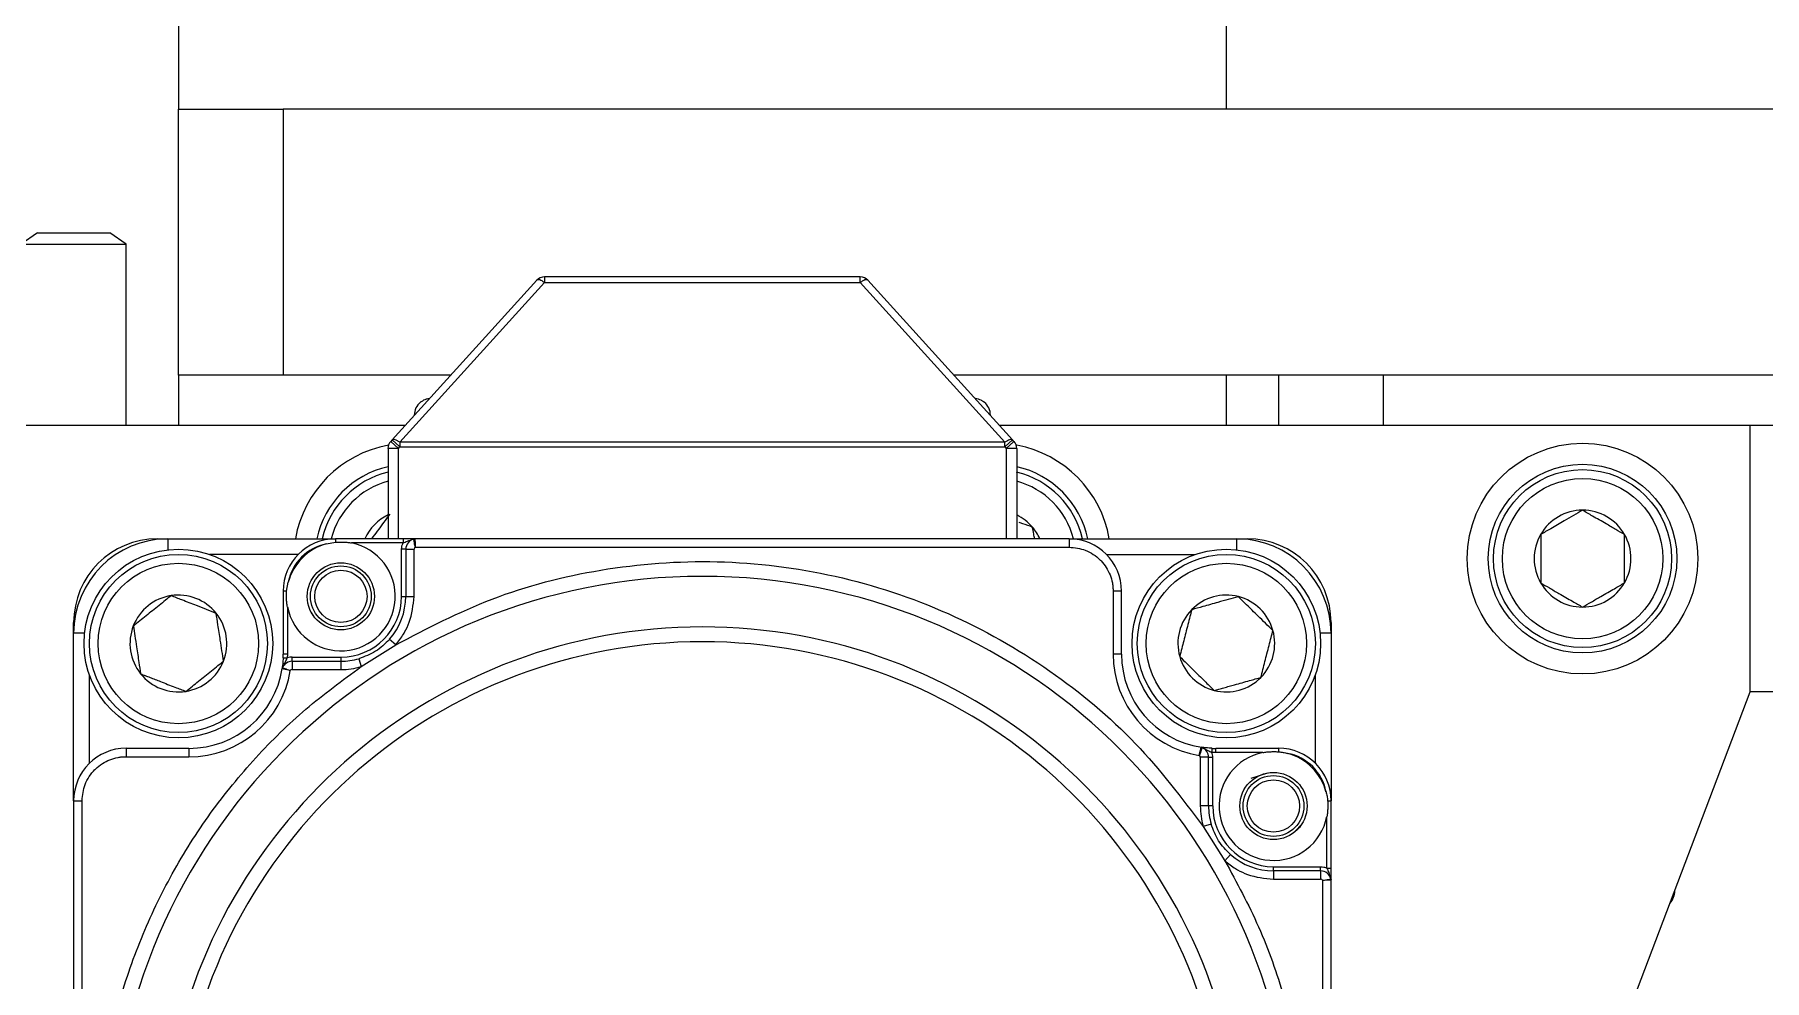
# Model space of a CAD drawing. Header units: millimetres. Extents: x 0 to 279, y 0 to 216.
# Drawn here: x 37.5 to 51.26, y 181.38 to 188.9 of the extents above; entities that cross this region are included whole.
import ezdxf

# ---------------------------------------------------------------- set-up
doc = ezdxf.new("R2010")
doc.units = ezdxf.units.MM

msp = doc.modelspace()

# ---------------------------------------------------------------- linework, layer by layer
at = {"color": 7, "linetype": 'Continuous', "lineweight": 25}
for p, q in [((38.647, 203.29), (38.647, 188.307)), ((46.981, 203.29), (46.981, 188.307)), ((38.647, 186.19), (38.647, 188.307)), ((38.647, 188.307), (39.481, 188.307)), ((39.481, 188.307), (39.481, 186.19)), ((65.314, 188.307), (39.481, 188.307)), ((37.526, 187.323), (37.397, 187.233)), ((37.397, 187.233), (38.231, 187.233)), ((37.526, 187.323), (38.102, 187.323)), ((38.231, 187.233), (38.102, 187.323)), ((38.231, 185.79), (38.231, 187.233)), ((41.559, 186.973), (41.559, 186.927)), ((44.069, 186.973), (41.559, 186.973)), ((44.069, 186.927), (44.069, 186.973)), ((40.347, 185.676), (41.498, 186.946)), ((40.409, 185.658), (41.559, 186.927)), ((41.559, 186.927), (44.069, 186.927)), ((44.069, 186.927), (45.219, 185.658)), ((44.13, 186.946), (45.281, 185.676)), ((38.647, 186.19), (38.647, 185.79)), ((39.481, 186.19), (38.647, 186.19)), ((40.812, 186.19), (39.481, 186.19)), ((65.314, 186.19), (44.816, 186.19)), ((46.981, 186.19), (46.981, 185.79)), ((47.397, 186.19), (47.397, 185.79)), ((48.231, 185.79), (48.231, 186.19)), ((40.522, 185.873), (40.522, 185.87)), ((45.106, 185.87), (45.106, 185.873)), ((40.45, 185.79), (34.481, 185.79)), ((51.147, 185.79), (45.178, 185.79)), ((55.814, 185.79), (51.147, 185.79)), ((51.147, 183.673), (51.147, 185.79)), ((40.314, 185.608), (40.314, 184.89)), ((40.347, 185.676), (40.336, 185.664)), ((40.336, 185.664), (40.397, 185.608)), ((40.409, 185.62), (40.347, 185.676)), ((40.397, 185.608), (40.409, 185.62)), ((40.397, 184.89), (40.397, 185.608)), ((40.409, 185.658), (40.409, 185.62)), ((45.219, 185.658), (40.409, 185.658)), ((40.409, 185.62), (45.219, 185.62)), ((45.281, 185.676), (45.219, 185.62)), ((45.219, 185.62), (45.219, 185.658)), ((45.219, 185.62), (45.231, 185.608)), ((45.231, 185.608), (45.292, 185.664)), ((45.231, 185.608), (45.231, 184.89)), ((45.314, 185.608), (45.231, 185.608)), ((45.292, 185.664), (45.281, 185.676)), ((45.314, 185.608), (45.314, 184.89)), ((38.481, 184.89), (38.564, 184.89)), ((38.564, 184.89), (39.897, 184.89)), ((39.826, 184.85), (39.897, 184.862)), ((39.897, 184.89), (39.897, 184.862)), ((40.434, 184.89), (39.897, 184.89)), ((40.434, 184.857), (40.024, 184.857)), ((40.455, 184.807), (40.422, 184.807)), ((40.422, 184.432), (40.422, 184.807)), ((40.434, 184.89), (40.434, 184.857)), ((40.455, 184.807), (40.521, 184.807)), ((40.455, 184.807), (40.455, 184.432)), ((40.521, 184.432), (40.521, 184.807)), ((45.731, 184.89), (40.524, 184.89)), ((40.532, 184.823), (45.731, 184.823)), ((45.731, 184.89), (45.731, 184.823)), ((45.731, 184.89), (47.064, 184.89)), ((47.064, 184.89), (47.147, 184.89)), ((39.508, 184.473), (39.521, 184.545)), ((39.508, 184.473), (39.481, 184.473)), ((39.481, 184.473), (39.481, 183.973)), ((39.514, 184.347), (39.514, 183.973)), ((40.422, 184.432), (40.455, 184.432)), ((40.455, 184.432), (40.521, 184.432)), ((46.081, 184.473), (46.081, 183.973)), ((46.147, 184.473), (46.081, 184.473)), ((46.147, 183.973), (46.147, 184.473)), ((37.814, 184.14), (37.814, 184.223)), ((39.722, 184.277), (39.705, 184.303)), ((47.814, 184.223), (47.814, 184.14)), ((37.814, 182.807), (37.814, 184.14)), ((40.375, 184.046), (40.326, 184.09)), ((47.814, 184.14), (47.814, 182.807)), ((39.48, 183.943), (39.513, 183.942)), ((39.514, 183.973), (39.481, 183.973)), ((39.514, 183.973), (39.513, 183.942)), ((39.552, 183.915), (39.552, 183.948)), ((39.552, 183.948), (39.939, 183.948)), ((39.939, 183.948), (39.939, 183.915)), ((40.083, 183.936), (40.101, 183.873)), ((40.101, 183.873), (40.375, 184.046)), ((46.147, 183.973), (46.081, 183.973)), ((39.552, 183.915), (39.552, 183.85)), ((39.939, 183.915), (39.552, 183.915)), ((39.552, 183.85), (39.939, 183.85)), ((39.939, 183.915), (39.939, 183.85)), ((47.814, 174.89), (51.147, 183.673)), ((55.814, 183.673), (51.147, 183.673)), ((38.231, 183.223), (38.231, 183.157)), ((38.731, 183.223), (38.231, 183.223)), ((38.231, 183.157), (38.731, 183.157)), ((38.731, 183.223), (38.731, 183.157)), ((46.774, 183.152), (46.774, 182.765)), ((46.839, 183.152), (46.774, 183.152)), ((46.839, 182.765), (46.839, 183.152)), ((46.839, 183.152), (46.872, 183.152)), ((46.867, 183.224), (46.866, 183.191)), ((46.897, 183.19), (46.866, 183.191)), ((46.872, 183.152), (46.872, 182.765)), ((46.897, 183.19), (46.897, 183.223)), ((47.397, 183.223), (46.897, 183.223)), ((47.271, 183.19), (46.897, 183.19)), ((47.397, 183.223), (47.397, 183.196)), ((47.178, 182.985), (47.311, 183.028)), ((37.814, 182.807), (37.814, 177.6)), ((37.814, 182.807), (37.881, 182.807)), ((37.881, 177.608), (37.881, 182.807)), ((46.839, 182.765), (46.774, 182.765)), ((46.872, 182.765), (46.839, 182.765)), ((47.786, 182.807), (47.814, 182.807)), ((47.814, 182.27), (47.814, 182.807)), ((46.86, 182.621), (46.797, 182.603)), ((46.797, 182.603), (46.97, 182.329)), ((47.574, 182.612), (47.535, 182.57)), ((47.781, 182.27), (47.781, 182.68)), ((47.014, 182.378), (46.97, 182.329)), ((47.356, 182.249), (47.356, 182.282)), ((47.356, 182.282), (47.731, 182.282)), ((47.731, 182.249), (47.731, 182.282)), ((47.356, 182.249), (47.356, 182.183)), ((47.731, 182.249), (47.356, 182.249)), ((47.356, 182.183), (47.731, 182.183)), ((47.731, 182.249), (47.731, 182.183)), ((47.747, 182.172), (47.747, 176.973)), ((47.781, 182.27), (47.814, 182.27)), ((47.814, 176.973), (47.814, 182.18)), ((50.531, 182.048), (50.543, 182.061))]:
    msp.add_line(p, q, dxfattribs=at)
at = {"color": 8, "linetype": 'Continuous', "lineweight": 25}
for p, q in [((40.525, 185.873), (40.522, 185.873)), ((45.106, 185.873), (45.103, 185.873)), ((38.564, 184.89), (38.564, 184.802)), ((39.6, 184.765), (38.894, 184.765)), ((46.028, 184.765), (46.734, 184.765)), ((47.064, 184.802), (47.064, 184.89)), ((37.902, 184.14), (37.814, 184.14)), ((47.814, 184.14), (47.726, 184.14)), ((37.939, 183.104), (37.939, 183.81)), ((47.689, 183.104), (47.689, 183.81))]:
    msp.add_line(p, q, dxfattribs=at)
at = {"color": 7, "linetype": 'Continuous', "lineweight": 25, "flags": 128}
msp.add_lwpolyline([(40.397, 185.608), (40.381, 185.608), (40.365, 185.608), (40.351, 185.608), (40.338, 185.608), (40.328, 185.608), (40.32, 185.608), (40.316, 185.608), (40.314, 185.608)], dxfattribs=at)
at = {"color": 7, "linetype": 'Continuous', "lineweight": 25}
for centre, radius in [((49.814, 184.732), 0.917), ((49.814, 184.732), 0.75), ((49.814, 184.732), 0.708), ((49.814, 184.732), 0.638), ((38.647, 184.057), 0.75), ((38.647, 184.057), 0.708), ((46.981, 184.057), 0.75), ((46.981, 184.057), 0.708), ((38.647, 184.057), 0.638), ((39.939, 184.432), 0.267), ((39.939, 184.432), 0.242), ((39.939, 184.432), 0.208), ((46.981, 184.057), 0.638), ((47.356, 182.765), 0.267), ((47.356, 182.765), 0.242), ((47.356, 182.765), 0.208)]:
    msp.add_circle(centre, radius, dxfattribs=at)
for centre, radius, start, end in [((41.559, 186.89), 0.0833, 90, 137.8156), ((44.069, 186.89), 0.0833, 42.1844, 90), ((40.656, 185.873), 0.133, 129.277, 180), ((44.972, 185.873), 0.133, 0, 50.7387), ((40.481, 184.732), 0.917, 100.2467, 170.0536), ((40.397, 185.608), 0.0833, 137.8156, 179.9999), ((45.231, 185.608), 0.0833, 0, 42.1844), ((45.147, 184.732), 0.917, 9.9464, 79.3867), ((40.481, 184.732), 0.75, 102.8396, 167.8125), ((45.147, 184.732), 0.75, 12.1875, 77.1604), ((40.481, 184.732), 0.708, 103.609, 167.0836), ((40.481, 184.732), 0.638, 105.1554, 165.6192), ((45.147, 184.732), 0.708, 12.9164, 76.391), ((45.147, 184.732), 0.638, 14.3808, 74.8446), ((40.481, 184.732), 0.385, 115.6589, 155.7096), ((45.147, 184.732), 0.385, 40.8626, 64.3411), ((49.814, 184.732), 0.385, 90, 150), ((49.814, 184.732), 0.385, 30, 90), ((45.147, 184.732), 0.385, 24.2904, 40.8626), ((49.814, 184.732), 0.385, 150, 210), ((49.814, 184.732), 0.385, 330, 30), ((38.564, 184.14), 0.75, 90, 180), ((38.481, 184.223), 0.667, 90, 180), ((39.897, 184.473), 0.417, 90, 180), ((39.939, 184.432), 0.433, 191.2547, 78.7453), ((39.939, 184.432), 0.433, 105.177, 164.823), ((39.897, 184.473), 0.383, 100.7926, 169.2074), ((40.539, 184.807), 0.0838, 103.4585, 180), ((40.524, 184.871), 0.0191, 90.3258, 118.8473), ((40.527, 184.855), 0.0338, 90.1903, 103.2702), ((40.539, 184.807), 0.0181, 112.6942, 180), ((45.731, 184.473), 0.417, 0, 90), ((47.064, 184.14), 0.75, 0, 90), ((47.147, 184.223), 0.667, 0, 90), ((42.814, 179.89), 4.701, 2.2463, 177.7537), ((49.814, 184.732), 0.385, 210, 270), ((49.814, 184.732), 0.385, 270, 330), ((38.647, 184.057), 0.385, 98.6992, 158.6992), ((38.647, 184.057), 0.385, 38.6992, 98.6992), ((39.939, 184.432), 0.483, 270, 0), ((39.939, 184.432), 0.516, 318.5244, 0), ((46.981, 184.057), 0.385, 75.5691, 135.5691), ((46.981, 184.057), 0.385, 15.5691, 75.5691), ((38.647, 184.057), 0.385, 338.6992, 38.6992), ((46.981, 184.057), 0.385, 135.5691, 195.5691), ((38.647, 184.057), 0.385, 158.6992, 218.6992), ((42.814, 179.89), 4.299, 9.598, 170.402), ((42.814, 179.89), 4.181, 8.1483, 171.8517), ((46.981, 184.057), 0.385, 315.5691, 15.5691), ((38.731, 183.973), 0.75, 357.6926, 360), ((39.552, 183.832), 0.117, 90, 109.2715), ((39.939, 184.432), 0.516, 270, 286.1455), ((46.897, 183.973), 0.817, 180, 260.6963), ((46.897, 183.973), 0.75, 180, 261.2549), ((46.981, 184.057), 0.385, 195.5691, 255.5691), ((38.647, 184.057), 0.385, 218.6992, 278.6992), ((38.647, 184.057), 0.385, 278.6992, 338.6992), ((38.731, 183.973), 0.75, 270, 351.2549), ((38.731, 183.973), 0.817, 270, 350.6963), ((39.491, 183.856), 0.0196, 142.2738, 170.9359), ((39.506, 183.851), 0.0338, 157.3618, 170.8582), ((39.552, 183.832), 0.0838, 90, 157.1674), ((39.552, 183.832), 0.0181, 90, 147.7588), ((39.939, 184.432), 0.582, 270, 286.1455), ((46.981, 184.057), 0.385, 255.5691, 315.5691), ((38.231, 182.807), 0.417, 90, 180), ((46.756, 183.152), 0.0181, 0, 57.7588), ((46.775, 183.198), 0.0338, 67.3618, 80.8582), ((46.78, 183.213), 0.0196, 52.2738, 80.9359), ((46.756, 183.152), 0.0838, 0, 67.1674), ((46.756, 183.152), 0.117, 0, 19.2715), ((46.897, 183.973), 0.75, 267.6926, 270), ((47.356, 182.765), 0.433, 101.2547, 348.7453), ((47.397, 182.807), 0.417, 360, 90), ((47.397, 182.807), 0.383, 10.7926, 79.2074), ((47.356, 182.765), 0.433, 15.177, 74.823), ((47.356, 182.765), 0.582, 180, 196.1455), ((47.356, 182.765), 0.516, 180, 196.1455), ((47.356, 182.765), 0.483, 180, 270), ((47.356, 182.765), 0.516, 228.5244, 270), ((47.731, 182.165), 0.0838, 13.4585, 90), ((47.731, 182.165), 0.0181, 22.6942, 90), ((47.795, 182.18), 0.0191, 0.3258, 28.8473), ((47.779, 182.177), 0.0338, 0.1903, 13.2702), ((50.381, 182.098), 0.167, 320.6032, 357.8326)]:
    msp.add_arc(centre, radius, start, end, dxfattribs=at)
for points in [[(41.559, 186.927), (41.552, 186.932), (41.539, 186.941), (41.52, 186.949), (41.505, 186.951), (41.5, 186.948), (41.498, 186.946)], [(44.13, 186.946), (44.128, 186.948), (44.123, 186.951), (44.108, 186.949), (44.089, 186.941), (44.076, 186.932), (44.069, 186.927)], [(40.409, 185.658), (40.402, 185.662), (40.388, 185.671), (40.37, 185.679), (40.355, 185.681), (40.35, 185.678), (40.347, 185.676)], [(45.281, 185.676), (45.278, 185.678), (45.273, 185.681), (45.258, 185.679), (45.24, 185.671), (45.226, 185.662), (45.219, 185.658)], [(40.422, 184.807), (40.423, 184.815), (40.424, 184.833), (40.43, 184.849), (40.434, 184.857)], [(47.731, 182.282), (47.739, 182.281), (47.757, 182.28), (47.773, 182.274), (47.781, 182.27)]]:
    msp.add_open_spline(points, degree=3, dxfattribs=at)
for points, knots in [([(40.597, 185.991), (40.594, 185.989), (40.587, 185.985), (40.579, 185.98), (40.573, 185.977), (40.572, 185.976), (40.572, 185.976), (40.572, 185.976)], [0, 0, 0, 0, 0.263984, 0.534644, 0.746416, 0.959329, 1, 1, 1, 1]), ([(40.644, 186.004), (40.634, 186.003), (40.618, 186.001), (40.604, 185.994), (40.597, 185.991)], [0, 0, 0, 0, 0.572681, 1, 1, 1, 1]), ([(45.031, 185.991), (45.016, 185.997), (45.001, 186.004), (44.984, 186.005), (44.983, 186.005)], [0, 0, 0, 0, 0.919269, 1, 1, 1, 1]), ([(45.056, 185.976), (45.056, 185.976), (45.056, 185.976), (45.052, 185.978), (45.046, 185.982), (45.039, 185.987), (45.033, 185.99), (45.031, 185.991)], [0, 0, 0, 0, 0.183605, 0.366771, 0.567122, 0.802223, 1, 1, 1, 1]), ([(40.328, 185.085), (40.295, 185.041), (40.248, 184.977), (40.198, 184.91), (40.183, 184.89)], [0, 0, 0, 0, 0.699387, 1, 1, 1, 1]), ([(49.814, 185.117), (49.766, 185.089), (49.685, 185.042), (49.566, 184.973), (49.507, 184.939), (49.481, 184.924)], [0, 0, 0, 0, 0.439122, 0.751371, 1, 1, 1, 1]), ([(50.147, 184.924), (50.124, 184.937), (50.078, 184.964), (49.992, 185.014), (49.899, 185.067), (49.84, 185.101), (49.814, 185.117)], [0, 0, 0, 0, 0.216453, 0.440306, 0.751896, 1, 1, 1, 1]), ([(45.438, 184.983), (45.414, 184.992), (45.38, 185.004), (45.344, 185.016), (45.334, 185.02)], [0, 0, 0, 0, 0.737243, 1, 1, 1, 1]), ([(45.456, 184.89), (45.454, 184.903), (45.448, 184.935), (45.442, 184.965), (45.438, 184.983)], [0, 0, 0, 0, 0.382391, 1, 1, 1, 1]), ([(49.481, 184.924), (49.481, 184.905), (49.481, 184.846), (49.481, 184.736), (49.481, 184.622), (49.481, 184.561), (49.481, 184.539)], [0, 0, 0, 0, 0.156025, 0.493707, 0.819058, 1, 1, 1, 1]), ([(50.147, 184.539), (50.147, 184.561), (50.147, 184.622), (50.147, 184.736), (50.147, 184.846), (50.147, 184.905), (50.147, 184.924)], [0, 0, 0, 0, 0.180942, 0.506293, 0.843975, 1, 1, 1, 1]), ([(39.897, 184.862), (39.908, 184.863), (39.931, 184.864), (39.963, 184.864), (39.994, 184.862), (40.014, 184.858), (40.024, 184.857)], [0, 0, 0, 0, 0.263187, 0.527527, 0.763187, 1, 1, 1, 1]), ([(40.524, 184.89), (40.512, 184.89), (40.493, 184.89), (40.46, 184.89), (40.442, 184.89), (40.434, 184.89)], [0, 0, 0, 0, 0.499643, 0.758209, 1, 1, 1, 1]), ([(40.434, 184.857), (40.445, 184.862), (40.473, 184.873), (40.5, 184.882), (40.515, 184.888)], [0, 0, 0, 0, 0.42174, 1, 1, 1, 1]), ([(40.515, 184.888), (40.516, 184.888), (40.518, 184.888), (40.519, 184.888), (40.519, 184.888), (40.519, 184.888), (40.519, 184.888), (40.519, 184.888)], [0, 0, 0, 0, 0.672578, 0.86906, 0.939725, 0.97061, 1, 1, 1, 1]), ([(40.532, 184.823), (40.531, 184.828), (40.527, 184.84), (40.524, 184.859), (40.521, 184.875), (40.52, 184.884), (40.52, 184.887), (40.519, 184.888)], [0, 0, 0, 0, 0.168775, 0.391842, 0.668391, 0.827478, 1, 1, 1, 1]), ([(40.524, 184.89), (40.525, 184.89), (40.527, 184.89), (40.527, 184.889), (40.527, 184.889)], [0, 0, 0, 0, 0.53686, 1, 1, 1, 1]), ([(40.527, 184.889), (40.527, 184.887), (40.528, 184.882), (40.529, 184.866), (40.53, 184.846), (40.531, 184.831), (40.532, 184.823)], [0, 0, 0, 0, 0.259845, 0.513049, 0.759726, 1, 1, 1, 1]), ([(45.731, 184.823), (45.775, 184.819), (45.843, 184.811), (45.924, 184.768), (45.961, 184.738), (45.979, 184.72), (45.981, 184.718), (46.014, 184.684), (46.052, 184.624), (46.071, 184.559), (46.077, 184.527), (46.08, 184.505), (46.08, 184.484), (46.081, 184.473)], [0, 0, 0, 0, 0.239396, 0.369568, 0.499903, 0.500532, 0.505193, 0.517877, 0.759375, 0.879575, 0.885602, 0.93951, 1, 1, 1, 1]), ([(40.375, 184.046), (40.626, 184.177), (41.143, 184.446), (42.013, 184.669), (42.938, 184.738), (43.877, 184.622), (44.776, 184.325), (45.583, 183.867), (46.273, 183.293), (46.625, 182.829), (46.797, 182.603)], [0, 0, 0, 0, 0.117232, 0.240877, 0.369202, 0.5, 0.630798, 0.759123, 0.882768, 1, 1, 1, 1]), ([(49.481, 184.539), (49.503, 184.526), (49.55, 184.499), (49.636, 184.449), (49.729, 184.396), (49.788, 184.362), (49.814, 184.347)], [0, 0, 0, 0, 0.216453, 0.440306, 0.751896, 1, 1, 1, 1]), ([(49.814, 184.347), (49.837, 184.36), (49.883, 184.387), (49.969, 184.436), (50.062, 184.49), (50.121, 184.524), (50.147, 184.539)], [0, 0, 0, 0, 0.216453, 0.440306, 0.751896, 1, 1, 1, 1]), ([(38.589, 184.437), (38.574, 184.425), (38.528, 184.388), (38.442, 184.319), (38.354, 184.248), (38.306, 184.21), (38.289, 184.196)], [0, 0, 0, 0, 0.156025, 0.493707, 0.819058, 1, 1, 1, 1]), ([(38.948, 184.297), (38.896, 184.317), (38.809, 184.352), (38.681, 184.401), (38.617, 184.426), (38.589, 184.437)], [0, 0, 0, 0, 0.439122, 0.751371, 1, 1, 1, 1]), ([(39.514, 184.347), (39.513, 184.353), (39.511, 184.363), (39.509, 184.38), (39.508, 184.397), (39.507, 184.414), (39.506, 184.433), (39.507, 184.452), (39.508, 184.466), (39.508, 184.473)], [0, 0, 0, 0, 0.131548, 0.263404, 0.395941, 0.528645, 0.670908, 0.835315, 1, 1, 1, 1]), ([(40.375, 184.046), (40.397, 184.074), (40.423, 184.106), (40.458, 184.166), (40.504, 184.262), (40.514, 184.361), (40.521, 184.432)], [0, 0, 0, 0, 0.25043, 0.292267, 0.501113, 1, 1, 1, 1]), ([(47.077, 184.429), (47.023, 184.415), (46.933, 184.389), (46.801, 184.352), (46.735, 184.334), (46.706, 184.326)], [0, 0, 0, 0, 0.439122, 0.751371, 1, 1, 1, 1]), ([(47.351, 184.16), (47.312, 184.198), (47.245, 184.264), (47.147, 184.36), (47.098, 184.408), (47.077, 184.429)], [0, 0, 0, 0, 0.4391222, 0.7513715, 1, 1, 1, 1]), ([(39.006, 183.917), (38.998, 183.971), (38.983, 184.064), (38.963, 184.2), (38.952, 184.267), (38.948, 184.297)], [0, 0, 0, 0, 0.439122, 0.751371, 1, 1, 1, 1]), ([(46.706, 184.326), (46.701, 184.308), (46.686, 184.25), (46.659, 184.144), (46.631, 184.034), (46.615, 183.975), (46.61, 183.953)], [0, 0, 0, 0, 0.156025, 0.493707, 0.819058, 1, 1, 1, 1]), ([(38.289, 184.196), (38.293, 184.17), (38.301, 184.117), (38.316, 184.019), (38.332, 183.913), (38.342, 183.846), (38.347, 183.816)], [0, 0, 0, 0, 0.216453, 0.440306, 0.751896, 1, 1, 1, 1]), ([(40.326, 184.09), (40.291, 184.055), (40.22, 183.987), (40.128, 183.953), (40.083, 183.936)], [0, 0, 0, 0, 0.501698, 1, 1, 1, 1]), ([(47.256, 183.787), (47.261, 183.808), (47.276, 183.868), (47.305, 183.978), (47.332, 184.084), (47.347, 184.142), (47.351, 184.16)], [0, 0, 0, 0, 0.180942, 0.506293, 0.843975, 1, 1, 1, 1]), ([(39.48, 183.943), (39.48, 183.935), (39.479, 183.918), (39.476, 183.888), (39.474, 183.871), (39.472, 183.859)], [0, 0, 0, 0, 0.237548, 0.495781, 1, 1, 1, 1]), ([(39.476, 183.868), (39.483, 183.882), (39.496, 183.906), (39.508, 183.931), (39.513, 183.942)], [0, 0, 0, 0, 0.584354, 1, 1, 1, 1]), ([(46.61, 183.953), (46.629, 183.935), (46.667, 183.897), (46.738, 183.828), (46.814, 183.753), (46.863, 183.705), (46.885, 183.684)], [0, 0, 0, 0, 0.216453, 0.440306, 0.751896, 1, 1, 1, 1]), ([(37.999, 180.079), (38.012, 180.263), (38.039, 180.632), (38.16, 181.18), (38.342, 181.716), (38.589, 182.231), (38.894, 182.714), (39.253, 183.152), (39.653, 183.545), (39.951, 183.764), (40.101, 183.873)], [0, 0, 0, 0, 0.123286, 0.246553, 0.373296, 0.5, 0.626743, 0.753448, 0.876733, 1, 1, 1, 1]), ([(38.347, 183.816), (38.359, 183.811), (38.383, 183.802), (38.422, 183.787), (38.462, 183.771), (38.509, 183.753), (38.562, 183.732), (38.616, 183.711), (38.664, 183.693), (38.691, 183.682), (38.706, 183.676)], [0, 0, 0, 0, 0.107786, 0.216167, 0.327311, 0.439954, 0.593485, 0.752147, 0.875506, 1, 1, 1, 1]), ([(38.706, 183.676), (38.723, 183.69), (38.771, 183.728), (38.859, 183.799), (38.945, 183.868), (38.991, 183.905), (39.006, 183.917)], [0, 0, 0, 0, 0.180942, 0.506293, 0.843975, 1, 1, 1, 1]), ([(39.472, 183.856), (39.472, 183.857), (39.472, 183.857), (39.472, 183.858), (39.472, 183.859)], [0, 0, 0, 0, 0.464864, 1, 1, 1, 1]), ([(39.537, 183.841), (39.529, 183.843), (39.514, 183.847), (39.494, 183.852), (39.479, 183.855), (39.475, 183.856), (39.472, 183.856)], [0, 0, 0, 0, 0.245647, 0.494096, 0.745504, 1, 1, 1, 1]), ([(39.475, 183.864), (39.475, 183.864), (39.475, 183.864), (39.475, 183.864), (39.475, 183.864), (39.475, 183.866), (39.475, 183.867), (39.476, 183.868)], [0, 0, 0, 0, 0.030062, 0.06157, 0.133203, 0.330332, 1, 1, 1, 1]), ([(39.475, 183.864), (39.476, 183.864), (39.478, 183.863), (39.487, 183.86), (39.502, 183.855), (39.521, 183.849), (39.532, 183.843), (39.537, 183.841)], [0, 0, 0, 0, 0.172111, 0.330905, 0.607231, 0.830539, 1, 1, 1, 1]), ([(46.885, 183.684), (46.897, 183.687), (46.922, 183.694), (46.962, 183.705), (47.004, 183.717), (47.052, 183.73), (47.107, 183.746), (47.162, 183.761), (47.212, 183.775), (47.241, 183.783), (47.256, 183.787)], [0, 0, 0, 0, 0.107786, 0.216167, 0.327311, 0.439954, 0.593485, 0.752147, 0.875506, 1, 1, 1, 1]), ([(37.881, 182.807), (37.885, 182.851), (37.893, 182.919), (37.936, 183), (37.966, 183.037), (37.984, 183.055), (37.986, 183.057), (38.02, 183.09), (38.08, 183.128), (38.145, 183.147), (38.177, 183.153), (38.199, 183.156), (38.22, 183.156), (38.231, 183.157)], [0, 0, 0, 0, 0.239396, 0.369568, 0.499903, 0.500532, 0.505193, 0.517877, 0.759375, 0.879575, 0.885602, 0.93951, 1, 1, 1, 1]), ([(46.765, 183.167), (46.767, 183.175), (46.771, 183.19), (46.776, 183.21), (46.779, 183.225), (46.78, 183.229), (46.781, 183.231)], [0, 0, 0, 0, 0.2456466, 0.4940959, 0.7455042, 1, 1, 1, 1]), ([(46.788, 183.229), (46.788, 183.228), (46.787, 183.226), (46.784, 183.216), (46.779, 183.202), (46.773, 183.183), (46.767, 183.172), (46.765, 183.167)], [0, 0, 0, 0, 0.172111, 0.330905, 0.607231, 0.830539, 1, 1, 1, 1]), ([(46.781, 183.231), (46.781, 183.232), (46.781, 183.232), (46.783, 183.232), (46.783, 183.232)], [0, 0, 0, 0, 0.464864, 1, 1, 1, 1]), ([(46.867, 183.224), (46.859, 183.224), (46.842, 183.225), (46.812, 183.228), (46.795, 183.23), (46.783, 183.232)], [0, 0, 0, 0, 0.237548, 0.495781, 1, 1, 1, 1]), ([(46.788, 183.229), (46.788, 183.229), (46.788, 183.229), (46.788, 183.229), (46.789, 183.229), (46.79, 183.229), (46.791, 183.229), (46.792, 183.228)], [0, 0, 0, 0, 0.030062, 0.06157, 0.133203, 0.330332, 1, 1, 1, 1]), ([(46.792, 183.228), (46.806, 183.221), (46.83, 183.208), (46.855, 183.196), (46.866, 183.191)], [0, 0, 0, 0, 0.584354, 1, 1, 1, 1]), ([(47.271, 183.19), (47.282, 183.192), (47.304, 183.195), (47.336, 183.197), (47.367, 183.198), (47.387, 183.196), (47.397, 183.196)], [0, 0, 0, 0, 0.263372, 0.528613, 0.763904, 1, 1, 1, 1]), ([(47.397, 183.196), (47.403, 183.195), (47.415, 183.194), (47.433, 183.191), (47.451, 183.188), (47.463, 183.185), (47.469, 183.183)], [0, 0, 0, 0, 0.24868, 0.497885, 0.748678, 1, 1, 1, 1]), ([(47.774, 182.878), (47.775, 182.873), (47.778, 182.861), (47.782, 182.843), (47.785, 182.825), (47.786, 182.813), (47.786, 182.807)], [0, 0, 0, 0, 0.248691, 0.497896, 0.748679, 1, 1, 1, 1]), ([(47.786, 182.807), (47.787, 182.8), (47.788, 182.786), (47.788, 182.761), (47.787, 182.732), (47.785, 182.703), (47.782, 182.686), (47.781, 182.68)], [0, 0, 0, 0, 0.164416, 0.32912, 0.592279, 0.856682, 1, 1, 1, 1]), ([(47.014, 182.378), (46.979, 182.413), (46.911, 182.483), (46.877, 182.576), (46.86, 182.621)], [0, 0, 0, 0, 0.501698, 1, 1, 1, 1]), ([(46.97, 182.329), (47.064, 182.156), (47.252, 181.808), (47.449, 181.248), (47.585, 180.67), (47.615, 180.276), (47.629, 180.079)], [0, 0, 0, 0, 0.2490524, 0.4999966, 0.7500175, 1, 1, 1, 1]), ([(46.97, 182.329), (46.998, 182.307), (47.03, 182.281), (47.09, 182.246), (47.186, 182.2), (47.285, 182.19), (47.356, 182.183)], [0, 0, 0, 0, 0.25043, 0.292267, 0.501113, 1, 1, 1, 1]), ([(47.747, 182.172), (47.752, 182.173), (47.764, 182.177), (47.784, 182.18), (47.799, 182.183), (47.808, 182.184), (47.811, 182.184), (47.812, 182.184)], [0, 0, 0, 0, 0.168775, 0.391842, 0.668391, 0.827478, 1, 1, 1, 1]), ([(47.813, 182.177), (47.811, 182.177), (47.806, 182.176), (47.79, 182.175), (47.77, 182.174), (47.755, 182.173), (47.747, 182.172)], [0, 0, 0, 0, 0.2598454, 0.5130491, 0.7597257, 1, 1, 1, 1]), ([(47.781, 182.27), (47.786, 182.259), (47.797, 182.231), (47.806, 182.204), (47.812, 182.189)], [0, 0, 0, 0, 0.42174, 1, 1, 1, 1]), ([(47.812, 182.189), (47.812, 182.188), (47.812, 182.186), (47.812, 182.185), (47.812, 182.185), (47.812, 182.184), (47.812, 182.184), (47.812, 182.184)], [0, 0, 0, 0, 0.672578, 0.86906, 0.939725, 0.97061, 1, 1, 1, 1]), ([(47.814, 182.18), (47.814, 182.179), (47.814, 182.177), (47.813, 182.177), (47.813, 182.177)], [0, 0, 0, 0, 0.53686, 1, 1, 1, 1]), ([(47.814, 182.18), (47.814, 182.192), (47.814, 182.211), (47.814, 182.244), (47.814, 182.262), (47.814, 182.27)], [0, 0, 0, 0, 0.499643, 0.758209, 1, 1, 1, 1])]:
    msp.add_open_spline(points, degree=3, knots=knots, dxfattribs=at)

doc.saveas('drawing.dxf')
